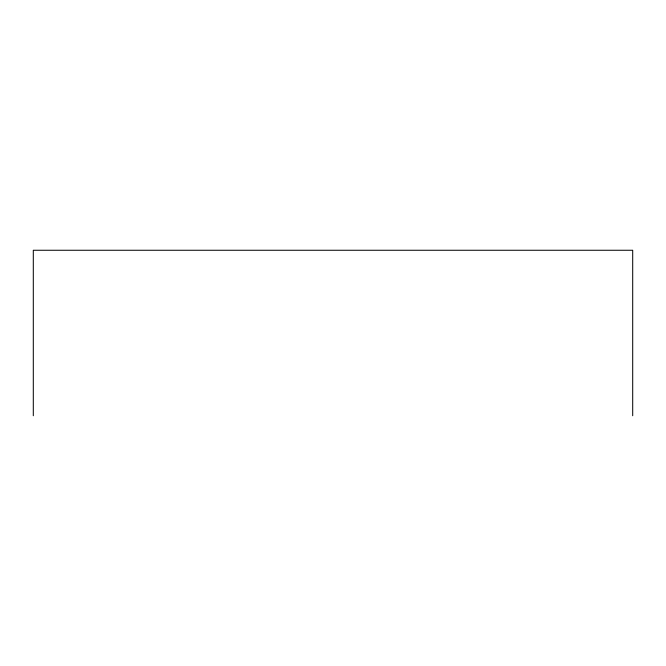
<?xml version="1.0" encoding="UTF-8"?>
<svg xmlns="http://www.w3.org/2000/svg" width="666" height="666" viewBox="0 0 666 666"><rect width="100%" height="100%" fill="white"/><g stroke="black" fill="none" stroke-linecap="round" stroke-linejoin="round"><path stroke-width="1" d="M632.7 415.742L632.7 250.258L33.3 250.258L33.3 415.742"/></g></svg>
